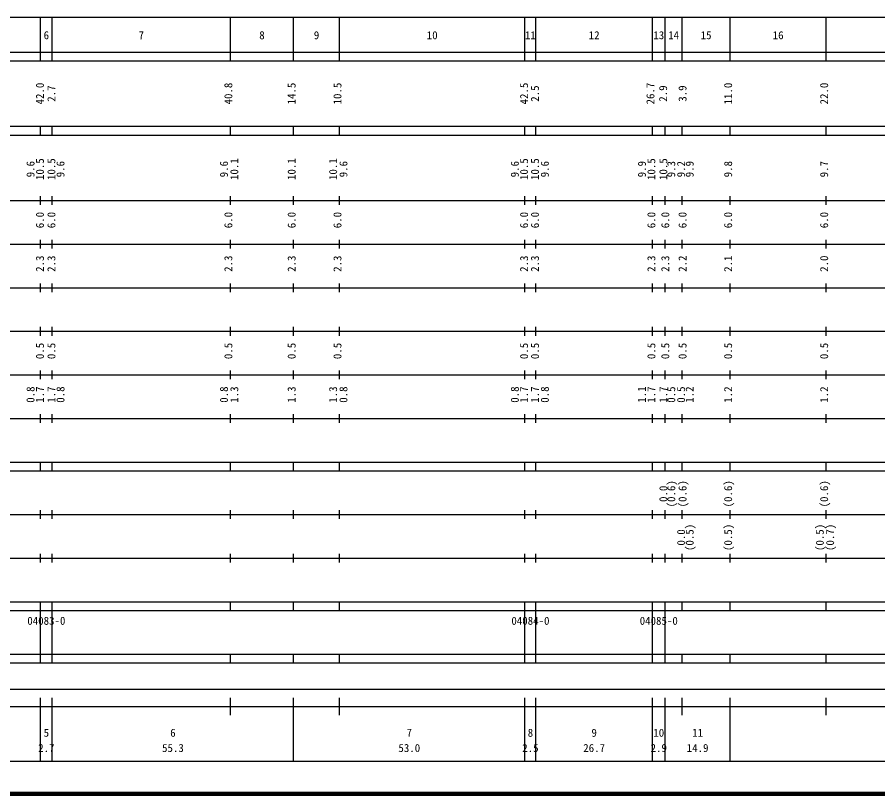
# Model space of a CAD drawing. Units: millimetres on the paper, enlarged 1000 times. Extents: x 40000 to 680000, y 20000 to 380000.
# Drawn here: x 204672 to 401832, y 20000 to 198000 of the extents above; entities that cross this region are included whole.
import ezdxf
from ezdxf.enums import TextEntityAlignment as Align

# ---------------------------------------------------------------- set-up
doc = ezdxf.new("R2010")
doc.units = ezdxf.units.MM
doc.header["$LTSCALE"] = 1000
doc.layers.add('M-TTL', color=2, linetype='Continuous', lineweight=140)
doc.layers.add('M-TTL-BAND', color=7, linetype='Continuous', lineweight=25)
doc.styles.add('ＭＳ ゴシック', font='')
doc.styles.get('ＭＳ ゴシック').set_extended_font_data('MS Gothic')

msp = doc.modelspace()

# ---------------------------------------------------------------- linework, layer by layer
at = {"layer": 'M-TTL'}
msp.add_line((40000, 20000), (680000, 20000), dxfattribs=at)
at = {"layer": 'M-TTL-BAND'}
for p, q in [((68000, 198000), (579000, 198000)), ((210000, 188000), (210000, 198000)), ((212700, 188000), (212700, 198000)), ((253500, 188000), (253500, 198000)), ((268000, 188000), (268000, 198000)), ((278500, 188000), (278500, 198000)), ((321000, 188000), (321000, 198000)), ((323500, 188000), (323500, 198000)), ((350200, 188000), (350200, 198000)), ((353100, 188000), (353100, 198000)), ((357000, 188000), (357000, 198000)), ((368000, 188000), (368000, 198000)), ((390000, 188000), (390000, 198000)), ((40000, 190000), (579000, 190000)), ((40000, 188000), (579000, 188000)), ((40000, 173000), (579000, 173000)), ((210000, 171000), (210000, 173000)), ((212700, 171000), (212700, 173000)), ((253500, 171000), (253500, 173000)), ((268000, 171000), (268000, 173000)), ((278500, 171000), (278500, 173000)), ((321000, 171000), (321000, 173000)), ((323500, 171000), (323500, 173000)), ((350200, 171000), (350200, 173000)), ((353100, 171000), (353100, 173000)), ((357000, 171000), (357000, 173000)), ((368000, 171000), (368000, 173000)), ((390000, 171000), (390000, 173000)), ((40000, 171000), (579000, 171000)), ((40000, 156000), (579000, 156000)), ((210000, 155000), (210000, 157000)), ((212700, 155000), (212700, 157000)), ((253500, 155000), (253500, 157000)), ((268000, 155000), (268000, 157000)), ((278500, 155000), (278500, 157000)), ((321000, 155000), (321000, 157000)), ((323500, 155000), (323500, 157000)), ((350200, 155000), (350200, 157000)), ((353100, 155000), (353100, 157000)), ((357000, 155000), (357000, 157000)), ((368000, 155000), (368000, 157000)), ((390000, 155000), (390000, 157000)), ((46000, 146000), (579000, 146000)), ((210000, 145000), (210000, 147000)), ((212700, 145000), (212700, 147000)), ((253500, 145000), (253500, 147000)), ((268000, 145000), (268000, 147000)), ((278500, 145000), (278500, 147000)), ((321000, 145000), (321000, 147000)), ((323500, 145000), (323500, 147000)), ((350200, 145000), (350200, 147000)), ((353100, 145000), (353100, 147000)), ((357000, 145000), (357000, 147000)), ((368000, 145000), (368000, 147000)), ((390000, 145000), (390000, 147000)), ((210000, 135000), (210000, 137000)), ((212700, 135000), (212700, 137000)), ((253500, 135000), (253500, 137000)), ((268000, 135000), (268000, 137000)), ((278500, 135000), (278500, 137000)), ((321000, 135000), (321000, 137000)), ((323500, 135000), (323500, 137000)), ((350200, 135000), (350200, 137000)), ((353100, 135000), (353100, 137000)), ((357000, 135000), (357000, 137000)), ((368000, 135000), (368000, 137000)), ((390000, 135000), (390000, 137000)), ((52000, 136000), (579000, 136000)), ((210000, 125000), (210000, 127000)), ((212700, 125000), (212700, 127000)), ((253500, 125000), (253500, 127000)), ((268000, 125000), (268000, 127000)), ((278500, 125000), (278500, 127000)), ((321000, 125000), (321000, 127000)), ((323500, 125000), (323500, 127000)), ((350200, 125000), (350200, 127000)), ((353100, 125000), (353100, 127000)), ((357000, 125000), (357000, 127000)), ((368000, 125000), (368000, 127000)), ((390000, 125000), (390000, 127000)), ((46000, 126000), (579000, 126000)), ((210000, 115000), (210000, 117000)), ((212700, 115000), (212700, 117000)), ((253500, 115000), (253500, 117000)), ((268000, 115000), (268000, 117000)), ((278500, 115000), (278500, 117000)), ((321000, 115000), (321000, 117000)), ((323500, 115000), (323500, 117000)), ((350200, 115000), (350200, 117000)), ((353100, 115000), (353100, 117000)), ((357000, 115000), (357000, 117000)), ((368000, 115000), (368000, 117000)), ((390000, 115000), (390000, 117000)), ((52000, 116000), (579000, 116000)), ((210000, 105000), (210000, 107000)), ((212700, 105000), (212700, 107000)), ((253500, 105000), (253500, 107000)), ((268000, 105000), (268000, 107000)), ((278500, 105000), (278500, 107000)), ((321000, 105000), (321000, 107000)), ((323500, 105000), (323500, 107000)), ((350200, 105000), (350200, 107000)), ((353100, 105000), (353100, 107000)), ((357000, 105000), (357000, 107000)), ((368000, 105000), (368000, 107000)), ((390000, 105000), (390000, 107000)), ((46000, 106000), (579000, 106000)), ((40000, 96000), (579000, 96000)), ((210000, 94000), (210000, 96000)), ((212700, 94000), (212700, 96000)), ((253500, 94000), (253500, 96000)), ((268000, 94000), (268000, 96000)), ((278500, 94000), (278500, 96000)), ((321000, 94000), (321000, 96000)), ((323500, 94000), (323500, 96000)), ((350200, 94000), (350200, 96000)), ((353100, 94000), (353100, 96000)), ((357000, 94000), (357000, 96000)), ((368000, 94000), (368000, 96000)), ((390000, 94000), (390000, 96000)), ((40000, 94000), (579000, 94000)), ((210000, 83000), (210000, 85000)), ((212700, 83000), (212700, 85000)), ((253500, 83000), (253500, 85000)), ((268000, 83000), (268000, 85000)), ((278500, 83000), (278500, 85000)), ((321000, 83000), (321000, 85000)), ((323500, 83000), (323500, 85000)), ((350200, 83000), (350200, 85000)), ((353100, 83000), (353100, 85000)), ((357000, 83000), (357000, 85000)), ((368000, 83000), (368000, 85000)), ((390000, 83000), (390000, 85000)), ((49000, 84000), (579000, 84000)), ((210000, 73000), (210000, 75000)), ((212700, 73000), (212700, 75000)), ((253500, 73000), (253500, 75000)), ((268000, 73000), (268000, 75000)), ((278500, 73000), (278500, 75000)), ((321000, 73000), (321000, 75000)), ((323500, 73000), (323500, 75000)), ((350200, 73000), (350200, 75000)), ((353100, 73000), (353100, 75000)), ((357000, 73000), (357000, 75000)), ((368000, 73000), (368000, 75000)), ((390000, 73000), (390000, 75000)), ((40000, 74000), (579000, 74000)), ((40000, 64000), (579000, 64000)), ((210000, 62000), (210000, 64000)), ((212700, 62000), (212700, 64000)), ((253500, 62000), (253500, 64000)), ((268000, 62000), (268000, 64000)), ((278500, 62000), (278500, 64000)), ((321000, 62000), (321000, 64000)), ((323500, 62000), (323500, 64000)), ((350200, 62000), (350200, 64000)), ((353100, 62000), (353100, 64000)), ((357000, 62000), (357000, 64000)), ((368000, 62000), (368000, 64000)), ((390000, 62000), (390000, 64000)), ((40000, 62000), (579000, 62000)), ((210000, 52000), (210000, 62000)), ((212700, 52000), (212700, 62000)), ((321000, 52000), (321000, 62000)), ((323500, 52000), (323500, 62000)), ((350200, 52000), (350200, 62000)), ((353100, 52000), (353100, 62000)), ((40000, 52000), (579000, 52000)), ((210000, 50000), (210000, 52000)), ((212700, 50000), (212700, 52000)), ((253500, 50000), (253500, 52000)), ((268000, 50000), (268000, 52000)), ((278500, 50000), (278500, 52000)), ((321000, 50000), (321000, 52000)), ((323500, 50000), (323500, 52000)), ((350200, 50000), (350200, 52000)), ((353100, 50000), (353100, 52000)), ((357000, 50000), (357000, 52000)), ((368000, 50000), (368000, 52000)), ((390000, 50000), (390000, 52000)), ((40000, 50000), (579000, 50000)), ((71000, 44000), (565000, 44000)), ((210000, 27500), (210000, 42000)), ((212700, 27500), (212700, 42000)), ((253500, 38000), (253500, 42000)), ((268000, 27500), (268000, 42000)), ((278500, 38000), (278500, 42000)), ((321000, 27500), (321000, 42000)), ((323500, 27500), (323500, 42000)), ((350200, 27500), (350200, 42000)), ((353100, 27500), (353100, 42000)), ((357000, 38000), (357000, 42000)), ((368000, 27500), (368000, 42000)), ((390000, 38000), (390000, 42000)), ((40000, 40000), (579000, 40000)), ((68000, 27500), (579000, 27500))]:
    msp.add_line(p, q, dxfattribs=at)

# ---------------------------------------------------------------- texts
at = {"layer": 'M-TTL-BAND', "style": 'ＭＳ ゴシック'}
for s, p in [('6', (211350, 192405)), ('7', (233100, 192405)), ('8', (260750, 192405)), ('9', (273250, 192405)), ('10', (299750, 192405)), ('11', (322250, 192405)), ('12', (336850, 192405)), ('13', (351650, 192405)), ('14', (355050, 192405)), ('15', (362500, 192405)), ('16', (379000, 192405)), ('5', (211350, 32523)), ('6', (240350, 32523)), ('7', (294500, 32523)), ('8', (322250, 32523)), ('9', (336850, 32523)), ('10', (351650, 32523)), ('11', (360550, 32523)), ('2.7', (211350, 29033)), ('55.3', (240350, 29033)), ('53.0', (294500, 29033)), ('2.5', (322250, 29033)), ('26.7', (336850, 29033)), ('2.9', (351650, 29033)), ('14.9', (360550, 29033))]:
    msp.add_text(s, height=1833, dxfattribs=at).set_placement(p, align=Align.BOTTOM_CENTER)
for s, p in [('42.0', (211337, 180500)), ('2.7', (213961, 180500)), ('40.8', (254500, 180500)), ('14.5', (269000, 180500)), ('10.5', (279500, 180500)), ('42.5', (322250, 180500)), ('2.5', (324750, 180500)), ('26.7', (351200, 180500)), ('2.9', (354100, 180500)), ('3.9', (358560, 180500)), ('11.0', (369000, 180500)), ('22.0', (391000, 180500)), ('9.6', (209179, 163174)), ('10.5', (211337, 163174)), ('10.5', (213961, 163174)), ('9.6', (216043, 163174)), ('9.6', (253500, 163174)), ('10.1', (255870, 163174)), ('10.1', (269000, 163174)), ('10.1', (278500, 163174)), ('9.6', (280870, 163174)), ('9.6', (320129, 163174)), ('10.5', (322250, 163174)), ('10.5', (324750, 163174)), ('9.6', (327005, 163174)), ('9.9', (349251, 163174)), ('10.5', (351415, 163174)), ('10.5', (354154, 163174)), ('9.3', (355974, 163174)), ('9.2', (358229, 163174)), ('9.9', (360189, 163174)), ('9.8', (369000, 163174)), ('9.7', (391000, 163174)), ('6.0', (211337, 151500)), ('6.0', (213961, 151500)), ('6.0', (254500, 151500)), ('6.0', (269000, 151500)), ('6.0', (279500, 151500)), ('6.0', (322250, 151500)), ('6.0', (324750, 151500)), ('6.0', (351415, 151500)), ('6.0', (354601, 151500)), ('6.0', (358560, 151500)), ('6.0', (369000, 151500)), ('6.0', (391000, 151500)), ('2.3', (211337, 141500)), ('2.3', (213961, 141500)), ('2.3', (254500, 141500)), ('2.3', (269000, 141500)), ('2.3', (279500, 141500)), ('2.3', (322250, 141500)), ('2.3', (324750, 141500)), ('2.3', (351415, 141500)), ('2.3', (354601, 141500)), ('2.2', (358560, 141500)), ('2.1', (369000, 141500)), ('2.0', (391000, 141500)), ('0.5', (211337, 121500)), ('0.5', (213961, 121500)), ('0.5', (254500, 121500)), ('0.5', (269000, 121500)), ('0.5', (279500, 121500)), ('0.5', (322250, 121500)), ('0.5', (324750, 121500)), ('0.5', (351415, 121500)), ('0.5', (354601, 121500)), ('0.5', (358560, 121500)), ('0.5', (369000, 121500)), ('0.5', (391000, 121500)), ('0.8', (209179, 111500)), ('1.7', (211337, 111500)), ('1.7', (213961, 111500)), ('0.8', (216043, 111500)), ('0.8', (253500, 111500)), ('1.3', (255870, 111500)), ('1.3', (269000, 111500)), ('1.3', (278500, 111500)), ('0.8', (280870, 111500)), ('0.8', (320129, 111500)), ('1.7', (322250, 111500)), ('1.7', (324750, 111500)), ('0.8', (327005, 111500)), ('1.1', (349251, 111500)), ('1.7', (351415, 111500)), ('1.7', (354154, 111500)), ('0.5', (355974, 111500)), ('0.5', (358229, 111500)), ('1.2', (360189, 111500)), ('1.2', (369000, 111500)), ('1.2', (391000, 111500)), ('(0.6)', (355974, 88764)), ('(0.6)', (358560, 88764)), ('(0.6)', (369000, 88764)), ('(0.6)', (391000, 88764)), ('0.0', (354154, 88764)), ('(0.5)', (360189, 78764)), ('(0.5)', (369000, 78764)), ('(0.5)', (390000, 78764)), ('(0.7)', (392370, 78764)), ('0.0', (358229, 78764))]:
    msp.add_text(s, height=1833, rotation=90, dxfattribs=at).set_placement(p, align=Align.BOTTOM_CENTER)
for s, p in [('04083-0', (211350, 59655)), ('04084-0', (322250, 59655)), ('04085-0', (351650, 59655))]:
    msp.add_text(s, height=1833, dxfattribs=at).set_placement(p, align=Align.MIDDLE_CENTER)

doc.saveas('drawing.dxf')
